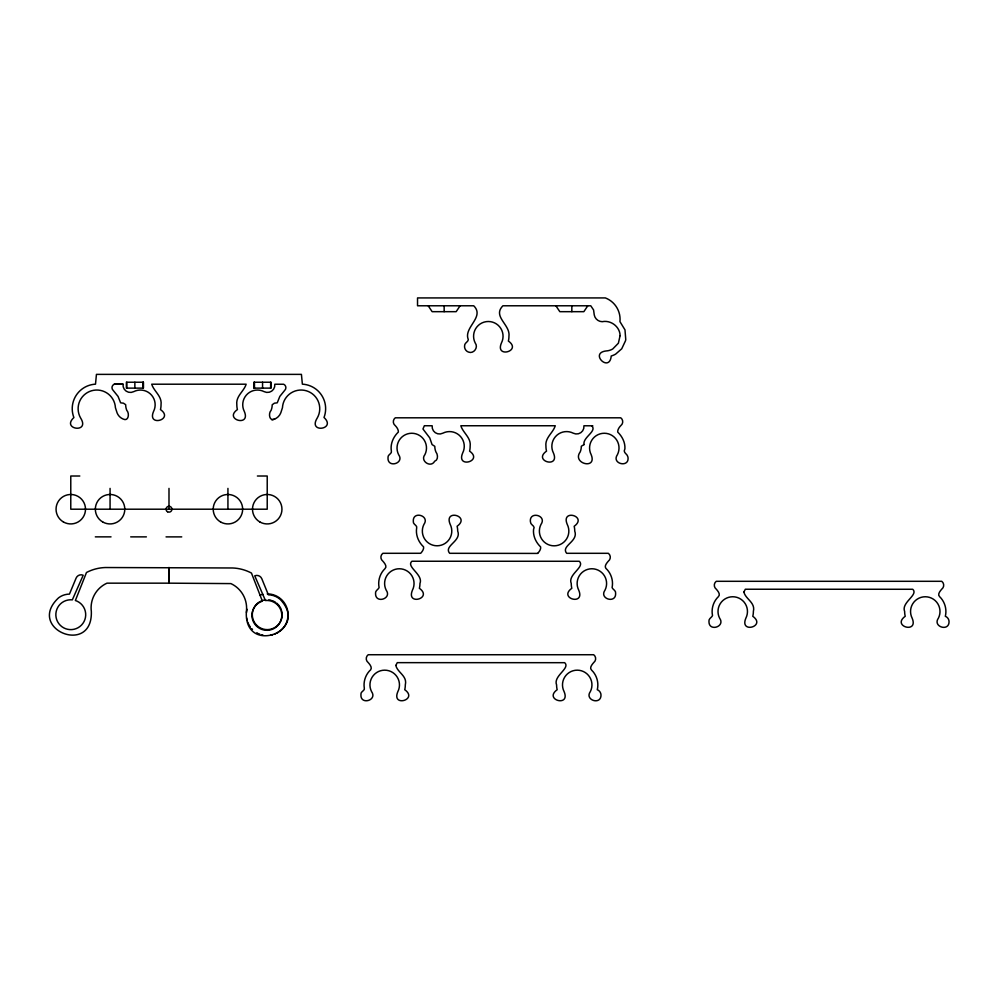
<?xml version="1.0" encoding="UTF-8"?>
<svg xmlns="http://www.w3.org/2000/svg" width="999" height="999" viewBox="0 0 999 999"><rect width="100%" height="100%" fill="white"/><g stroke="black" fill="none" stroke-linecap="round" stroke-linejoin="round"><path stroke-width="1.5" d="M126.786 388.124L126.786 382.23M134.865 388.124L134.865 382.23M142.957 388.124L142.957 382.23M143.357 388.124L143.357 382.23L126.386 382.23L126.386 388.124L143.357 388.124L143.357 382.23M254.083 388.124L254.083 382.23L271.041 382.23L271.041 388.124L254.083 388.124L254.083 382.23M262.562 388.124L262.562 382.23M583.99 444.58C582.629 437.15 597.489 431.243 591.695 425.736M460.102 305.781L456.168 311.676L432.13 311.676L428.209 305.781M587.787 305.781L583.853 311.676L559.827 311.676L555.894 305.781M537.749 553.309C539.298 551.635 541.071 549.15 540.609 546.89C535.926 542.432 532.917 536.038 533.553 529.482C535.864 525.624 530.357 525.387 530.407 521.703C529.058 510.714 547.327 515.322 540.983 524.413A14.735 14.735 0 0 0 554.12 545.829A14.735 14.735 0 0 0 567.245 524.413C560.526 508.466 588.111 516.208 574.175 526.286A20.629 20.629 0 0 1 574.737 531.093C578.708 541.595 560.539 545.829 566.67 553.309L608.341 553.309A4.908 4.908 0 0 1 608.341 561.163C606.768 562.961 604.108 566.083 605.869 568.344C611.076 573.089 613.523 580.606 612.1 587.512C612.412 589.273 616.121 590.484 615.621 593.344C616.196 604.008 598.788 598.876 604.994 590.172A14.735 14.735 0 0 0 591.87 568.756A14.735 14.735 0 0 0 578.733 590.172C585.451 606.118 557.867 598.376 571.803 588.299A20.629 20.629 0 0 1 571.241 583.491C567.457 574.45 585.426 567.045 579.308 561.276L411.925 561.238C405.644 566.758 423.613 574.525 419.955 583.491A20.629 20.629 0 0 1 419.38 588.299C433.329 598.376 405.744 606.118 412.45 590.172A14.735 14.735 0 0 0 399.325 568.756A14.735 14.735 0 0 0 386.201 590.172C392.332 598.701 375.349 604.07 375.549 593.568C374.962 590.634 378.683 589.285 379.096 587.512C377.709 580.781 379.995 573.451 384.952 568.693C387.437 566.533 384.515 563.049 382.854 561.163A4.908 4.908 0 0 1 382.854 553.309L420.691 553.284C422.24 551.61 424.013 549.113 423.564 546.853C418.431 542.07 415.459 534.865 416.683 527.834C417.507 525.299 412.674 524.487 413.299 521.203C412.724 510.539 430.144 515.671 423.938 524.375A14.735 14.735 0 0 0 437.062 545.791A14.735 14.735 0 0 0 450.187 524.375C443.481 508.441 471.053 516.171 457.117 526.248A20.629 20.629 0 0 1 457.692 531.056C461.813 541.183 443.381 545.791 449.662 553.309L537.637 553.421M274.713 419.043C269.33 421.89 268.144 413.374 271.066 410.414A14.735 14.735 0 0 0 272.19 404.77L274.413 403.184L277.247 402.834L279.82 396.403L284.653 390.434A3.734 3.734 0 0 0 283.691 384.253L274.812 384.228A7.368 7.368 0 0 1 264.148 391.645A14.735 14.735 0 0 0 244.33 411.463C251.111 427.347 223.314 419.543 237.4 409.59A20.629 20.629 0 0 1 236.825 404.77C235.664 396.153 243.931 391.471 246.154 384.203L151.711 384.203C153.946 391.471 162.213 396.153 161.039 404.77A20.629 20.629 0 0 1 160.477 409.59C174.563 419.543 146.753 427.347 153.546 411.463A14.735 14.735 0 0 0 133.729 391.645A7.368 7.368 0 0 1 123.052 384.215L114.186 384.253A3.734 3.734 0 0 0 113.212 390.434L118.057 396.403L120.629 402.834L123.451 403.184L125.687 404.695A14.735 14.735 0 0 0 126.811 410.414C129.733 413.374 128.534 421.89 123.152 419.043A11.026 11.026 0 0 1 117.07 412.837L115.422 407.704A18.656 18.656 0 0 0 91.483 390.796A18.656 18.656 0 0 0 80.619 418.019C90.509 433.703 60.864 429.508 73.889 417.57A24.563 24.563 0 0 1 95.504 384.165L96.441 374.375L301.423 374.375L302.372 384.165A24.563 24.563 0 0 1 324.013 417.482C336.938 429.545 307.43 433.703 317.245 418.019A18.656 18.656 0 0 0 306.381 390.796A18.656 18.656 0 0 0 282.455 407.704L280.794 412.837A11.026 11.026 0 0 1 271.84 419.792M584.115 444.543L581.306 446.253A14.735 14.735 0 0 1 580.182 451.96C571.615 463.636 597.464 470.117 591.171 454.67A14.735 14.735 0 0 1 604.295 433.254A14.735 14.735 0 0 1 617.419 454.67C611.026 463.948 629.72 468.269 627.971 457.155C627.422 453.459 622.477 453.059 624.912 448.788C625.299 442.42 622.177 436.413 617.707 432.067C617.532 429.757 619.13 427.335 620.766 425.661A4.908 4.908 0 0 0 620.766 417.807L395.279 417.807A4.908 4.908 0 0 0 395.279 425.661C396.928 427.335 398.526 429.757 398.351 432.067C393.219 436.913 390.109 444.105 391.383 451.211C392.207 453.746 387.362 454.545 387.999 457.842C387.425 468.506 404.832 463.374 398.626 454.67A14.735 14.735 0 0 1 411.763 433.254A14.735 14.735 0 0 1 424.887 454.67C419.755 460.976 430.944 468.331 434.64 461.263C438.324 460.127 438.062 454.632 435.926 451.96A14.735 14.735 0 0 1 434.802 446.316L432.055 444.567L429.757 437.899L422.952 428.996L424.363 425.736L432.167 425.774A7.368 7.368 0 0 0 442.844 433.191A14.735 14.735 0 0 1 462.662 453.009C455.869 468.893 483.678 461.088 469.592 451.136A20.629 20.629 0 0 0 470.154 446.316C471.328 437.699 463.061 433.017 460.826 425.749L555.269 425.749C553.046 433.017 544.78 437.699 545.941 446.316A20.629 20.629 0 0 0 546.515 451.136C532.43 461.088 560.227 468.893 553.446 453.009A14.735 14.735 0 0 1 573.264 433.191A7.368 7.368 0 0 0 583.928 425.774L592.807 425.799M114.186 384.253L123.052 384.215M79.808 476.011L70.779 476.011L70.779 509.203L267.22 509.203L267.22 476.011L257.392 476.011M95.33 536.863L111.026 536.863M130.694 536.875L146.391 536.875M166.046 536.888L181.743 536.888M571.84 305.781L571.84 311.676M444.155 305.781L444.155 311.676M270.642 382.23L270.642 388.124M254.47 382.23L254.47 388.124M227.934 488.386L227.934 509.203M168.993 488.386L168.993 509.203M110.065 488.386L110.065 509.203M281.643 610.839A14.935 14.935 0 0 1 263.349 629.12A14.935 14.935 0 0 1 256.656 604.145M257.23 603.608A14.935 14.935 0 0 1 257.817 603.096M258.441 602.622A14.935 14.935 0 0 1 259.752 601.773M260.439 601.398A14.935 14.935 0 0 1 261.863 600.761M262.6 600.499A14.935 14.935 0 0 1 265.659 599.85M268.781 599.85A14.935 14.935 0 0 1 271.079 600.274M272.565 600.761A14.935 14.935 0 0 1 274.001 601.398M274.688 601.773A14.935 14.935 0 0 1 275.349 602.172M276.611 603.096A14.935 14.935 0 0 1 277.21 603.608M277.772 604.145A14.935 14.935 0 0 1 279.295 605.918M279.732 606.568A14.935 14.935 0 0 1 280.145 607.23M280.519 607.916A14.935 14.935 0 0 1 281.156 609.353M267.22 593.868A20.829 20.829 0 0 1 279.458 631.543M278.559 632.167A20.829 20.829 0 0 1 276.673 633.254M275.687 633.728A20.829 20.829 0 0 1 274.675 634.14M272.602 634.815A20.829 20.829 0 0 1 270.479 635.264M262.887 635.064A20.829 20.829 0 0 1 261.825 634.815M259.752 634.14A20.829 20.829 0 0 1 258.741 633.728M257.767 633.254A20.829 20.829 0 0 1 256.805 632.729M252.497 629.42A20.829 20.829 0 0 1 251.736 628.633M250.374 626.935A20.829 20.829 0 0 1 249.75 626.036M249.188 625.112A20.829 20.829 0 0 1 248.664 624.15M248.189 623.164A20.829 20.829 0 0 1 247.777 622.165M247.103 620.092A20.829 20.829 0 0 1 246.653 617.956M246.503 612.524A20.829 20.829 0 0 1 247.103 609.303M259.752 595.254A20.829 20.829 0 0 1 262.887 594.33M395.854 665.484C397.477 672.614 407.567 675.911 405.307 684.902A20.629 20.629 0 0 1 404.745 689.722C418.668 699.687 391.183 707.579 397.814 691.695A14.735 14.735 0 0 0 384.677 670.167A14.735 14.735 0 0 0 371.553 691.595C377.759 700.299 360.352 705.431 360.926 694.755C360.202 691.42 365.259 690.746 364.31 688.136C363.199 681.443 365.671 674.325 370.679 669.755C372.39 667.482 369.805 664.385 368.206 662.587A4.908 4.908 0 0 1 368.206 654.732L593.693 654.732A4.908 4.908 0 0 1 593.693 662.587C592.045 664.46 589.11 667.956 591.595 670.117C596.765 675.049 599 682.779 597.277 689.722C599.425 690.521 600.936 692.707 600.998 694.992C601.198 705.494 584.215 700.112 590.347 691.595A14.735 14.735 0 0 0 577.222 670.167A14.735 14.735 0 0 0 564.098 691.595C570.791 707.554 543.231 699.762 557.167 689.722A20.629 20.629 0 0 1 556.593 684.902C552.922 675.961 570.791 668.231 564.672 662.687L397.29 662.649L395.854 665.359M743.905 592.057C745.529 599.2 755.631 602.484 753.371 611.475A20.629 20.629 0 0 1 752.796 616.296C766.733 626.373 739.148 634.103 745.866 618.169A14.735 14.735 0 0 0 732.742 596.753A14.735 14.735 0 0 0 719.605 618.169C725.749 626.698 708.766 632.067 708.965 621.565C708.378 618.631 712.1 617.27 712.512 615.509C711.113 608.778 713.398 601.448 718.356 596.69C720.841 594.53 717.919 591.046 716.258 589.16A4.908 4.908 0 0 1 716.258 581.306L941.745 581.306A4.908 4.908 0 0 1 941.745 589.16C940.121 591.021 937.137 594.542 939.647 596.69C944.817 601.623 947.052 609.353 945.329 616.296C947.489 617.095 948.988 619.28 949.05 621.565C949.25 632.067 932.267 626.698 938.398 618.169A14.735 14.735 0 0 0 925.274 596.753A14.735 14.735 0 0 0 912.149 618.169C918.855 634.103 891.283 626.373 905.219 616.296A20.629 20.629 0 0 1 904.644 611.475C900.923 602.422 918.88 594.892 912.724 589.273L745.341 589.235L743.905 591.995M620.092 335.664L618.381 343.206L612.724 348.988A14.735 14.735 0 0 1 606.131 350.949C588.985 353.009 609.64 373.189 611.226 356.006A20.629 20.629 0 0 0 615.671 354.096L621.728 348.788L625.511 340.746A14.048 14.048 0 0 0 625.749 339.46L624.987 329.87L619.954 321.653A22.927 22.927 0 0 0 605.369 297.927L417.532 297.927L417.532 305.781L473.726 305.781C484.665 316.608 465.172 326.523 467.757 337.862C470.054 341.708 464.198 342.232 464.56 346.091C464.335 348.651 465.996 351.223 468.431 352.06C473.676 354.258 478.721 347.315 475.187 342.932A14.735 14.735 0 0 1 488.311 321.503A14.735 14.735 0 0 1 501.448 342.932C494.655 358.816 522.465 351.011 508.379 341.059A20.629 20.629 0 0 0 508.941 336.238C510.564 324.65 492.145 316.583 502.909 305.781L590.784 305.781L593.581 309.977L594.255 314.935A8.242 8.242 0 0 0 602.185 321.69C610.801 319.842 620.017 326.723 620.092 335.664M168.993 567.532L168.881 583.166L230.906 583.603A27.098 27.098 0 0 1 246.341 611.95C244.143 656.043 310.739 631.243 280.132 599.313C276.873 596.528 272.665 594.83 268.369 594.805L261.813 578.746A5.357 5.357 0 0 0 254.745 575.836L265.434 600.524A14.935 14.935 0 0 1 280.881 620.591A14.935 14.935 0 0 1 256.069 625.674A14.935 14.935 0 0 1 262.375 601.148L251.461 573.064A43.744 43.744 0 0 0 232.717 567.981L105.27 567.532A43.744 43.744 0 0 0 86.488 572.489L75.387 600.499A14.935 14.935 0 0 1 81.518 625.074A14.935 14.935 0 0 1 56.743 619.805A14.935 14.935 0 0 1 72.34 599.85L83.192 575.237A5.357 5.357 0 0 0 76.111 578.096L69.443 594.105C65.572 594.13 61.738 595.429 58.654 597.764C25.362 628.646 92.87 656.68 91.334 611.413A27.098 27.098 0 0 1 106.98 583.166L168.993 583.166L168.993 567.532M220.567 521.965A14.735 14.735 0 0 0 242.657 509.203A14.735 14.735 0 0 0 220.567 496.453A14.735 14.735 0 0 0 220.567 521.965M167.52 511.763A2.947 2.947 0 0 0 171.94 509.203A2.947 2.947 0 0 0 167.52 506.655A2.947 2.947 0 0 0 167.52 511.763M63.412 521.965A14.735 14.735 0 0 0 85.502 509.203A14.735 14.735 0 0 0 63.412 496.453A14.735 14.735 0 0 0 63.412 521.965M102.697 521.965A14.735 14.735 0 0 0 124.8 509.203A14.735 14.735 0 0 0 102.697 496.453A14.735 14.735 0 0 0 102.697 521.965M259.852 521.965A14.735 14.735 0 0 0 281.955 509.203A14.735 14.735 0 0 0 259.852 496.453A14.735 14.735 0 0 0 259.852 521.965"/></g></svg>
